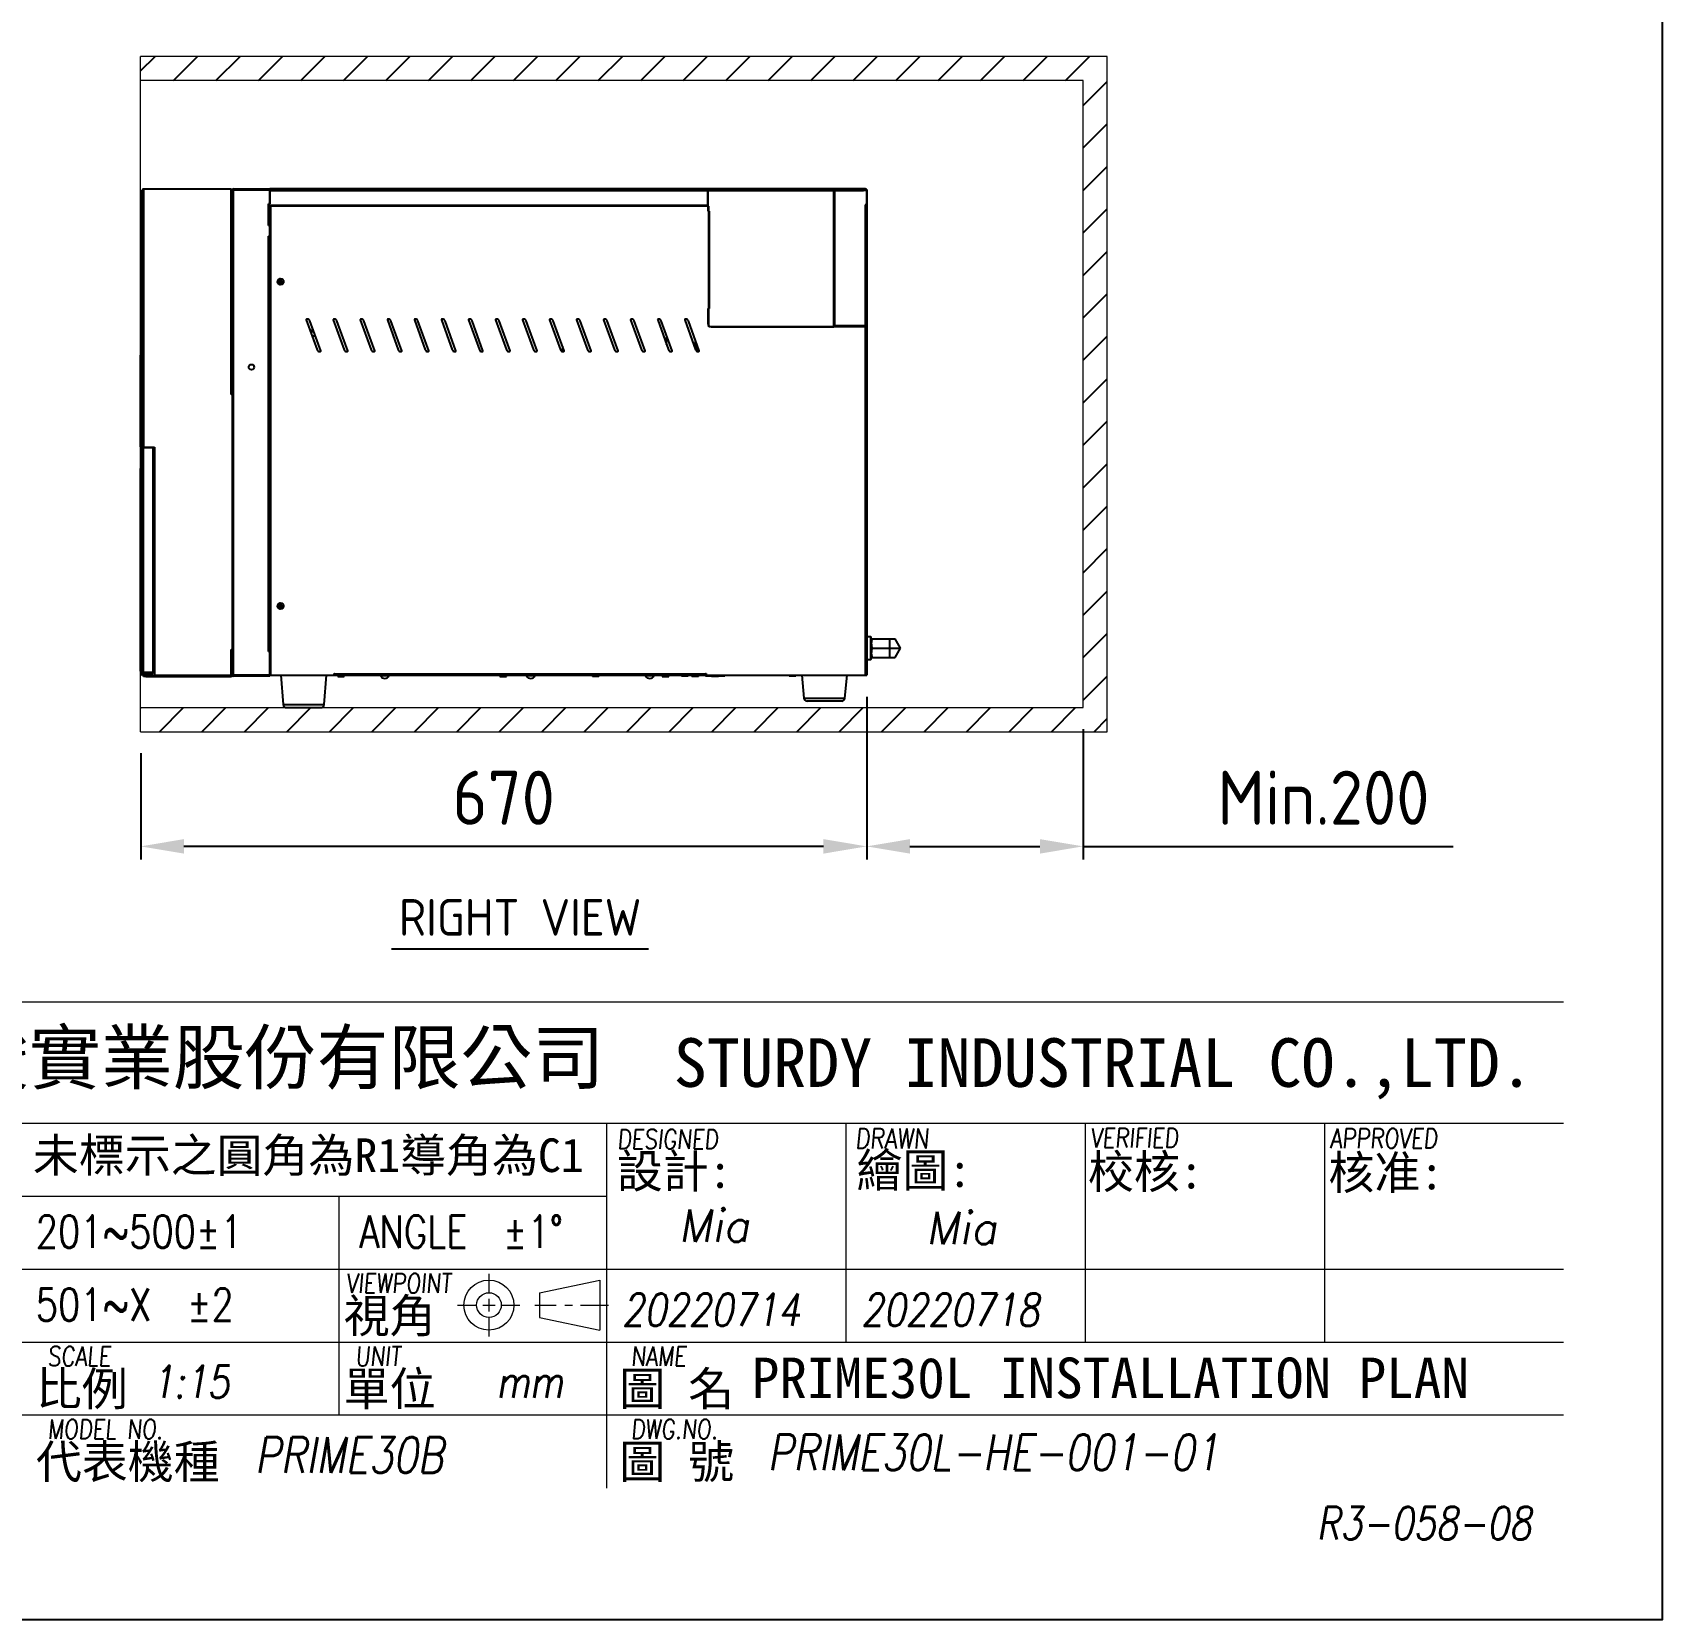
# Model space of a CAD drawing. Header units: millimetres. Extents: x 0 to 4395, y 0 to 3090.
# Drawn here: x 2888 to 4395, y 0 to 1468 of the extents above; entities that cross this region are included whole.
import ezdxf

# ---------------------------------------------------------------- set-up
doc = ezdxf.new("R2010")
doc.units = ezdxf.units.MM
doc.header["$LTSCALE"] = 10
doc.header["$PDSIZE"] = -1
doc.linetypes.add('HIDDEN', pattern=[1.905, 1.27, -0.635])
for name, color, linetype in [('D', 102, 'Continuous'), ('H', 2, 'HIDDEN'), ('T', 4, 'Continuous')]:
    doc.layers.add(name, color=color, linetype=linetype)
doc.layers.add('F', color=7, linetype='Continuous', lineweight=15)
doc.layers.add('S', color=4, linetype='Continuous', lineweight=15)
doc.styles.get("Standard").update_dxf_attribs({"font": 'KAIU.TTF'})
doc.styles.add('STU25', font='isocp2.shx')
doc.styles.add('Text', font='romans.shx', dxfattribs={"width": 0.8, "oblique": 10})
doc.dimstyles.new('STU25', dxfattribs={"dimscale": 20, "dimtxt": 2.5, "dimasz": 2, "dimexe": 0.6, "dimexo": 1, "dimgap": 1, "dimtad": 1, "dimdsep": 46, "dimtxsty": 'STU25', "dimcen": 2, "dimazin": 2, "dimtfac": 1, "dimtmove": 0, "dimatfit": 3, "dimfxl": 0, "dimtolj": 1, "dimtzin": 0, "dimarcsym": 0})

# ---------------------------------------------------------------- blocks, each defined once
blk = doc.blocks.new('*D9')
at = {"layer": 'D', "color": 0, "lineweight": -2}
for p, q in [((3659.2, 853.3), (3659.2, 703)), ((2987.8, 801.1), (2987.8, 703)), ((3619.2, 715), (3027.8, 715))]:
    blk.add_line(p, q, dxfattribs=at)
at = {"layer": 'D', "color": 0}
for points in [[(3027.8, 721.7), (3027.8, 708.3), (2987.8, 715)], [(3619.2, 708.3), (3619.2, 721.7), (3659.2, 715)]]:
    blk.add_solid(points, dxfattribs=at)
at = {"layer": 'Defpoints', "color": 0}
for p in [(3659.2, 873.3), (2987.8, 821.1), (2987.8, 715)]:
    blk.add_point(p, dxfattribs=at)
at = {"layer": 'D', "color": 0, "insert": (3323.5, 760), "char_height": 50, "attachment_point": 5, "style": 'STU25'}
blk.add_mtext('\\A1;670', dxfattribs=at)
blk = doc.blocks.new('*D10')
at = {"layer": 'D', "color": 0, "lineweight": -2}
for p, q in [((3659.2, 853.3), (3659.2, 703)), ((3859.3, 823.3), (3859.3, 703)), ((3699.2, 715), (3819.3, 715)), ((3859.3, 715), (4201.6, 715))]:
    blk.add_line(p, q, dxfattribs=at)
at = {"layer": 'D', "color": 0}
for points in [[(3699.2, 721.7), (3699.2, 708.3), (3659.2, 715)], [(3819.3, 708.3), (3819.3, 721.7), (3859.3, 715)]]:
    blk.add_solid(points, dxfattribs=at)
at = {"layer": 'Defpoints', "color": 0}
for p in [(3659.2, 873.3), (3859.3, 843.3), (3859.3, 715)]:
    blk.add_point(p, dxfattribs=at)
at = {"layer": 'D', "color": 0, "insert": (4081.6, 760), "char_height": 50, "attachment_point": 5, "style": 'STU25'}
blk.add_mtext('\\A1;Min.200', dxfattribs=at)
blk = doc.blocks.new('*D12')
at = {"layer": 'D', "color": 0, "lineweight": -2}
for p, q in [((2550.3, 1343.3), (2550.3, 1557.6)), ((2650.3, 1443.3), (2650.3, 1557.6)), ((2510.3, 1545.6), (2470.3, 1545.6)), ((2550.3, 1545.6), (2650.3, 1545.6)), ((2690.3, 1545.6), (2945.4, 1545.6))]:
    blk.add_line(p, q, dxfattribs=at)
at = {"layer": 'D', "color": 0}
for points in [[(2510.3, 1538.9), (2510.3, 1552.2), (2550.3, 1545.6)], [(2690.3, 1552.2), (2690.3, 1538.9), (2650.3, 1545.6)]]:
    blk.add_solid(points, dxfattribs=at)
at = {"layer": 'Defpoints', "color": 0}
for p in [(2650.3, 1545.6), (2650.3, 1423.3), (2550.3, 1323.3)]:
    blk.add_point(p, dxfattribs=at)
at = {"layer": 'D', "color": 0, "insert": (2837.9, 1590.6), "char_height": 50, "attachment_point": 5, "style": 'STU25'}
blk.add_mtext('\\A1;Min100', dxfattribs=at)

msp = doc.modelspace()

# ---------------------------------------------------------------- hatches: boundary and pattern name
at = {"layer": 'H', "ltscale": 5}
h = msp.add_hatch(dxfattribs=at)
h.set_pattern_fill('ANSI31', color=256, scale=222.222222, style=0)
h.set_pattern_definition([(45, (193368.104, 13543.08), (-19.641855, 19.641855), [])])
h.paths.add_polyline_path([(2987.783, 1445.54), (2987.783, 1423.32), (3859.347, 1423.32), (3859.347, 843.32), (2987.783, 843.32), (2987.783, 821.098), (3881.57, 821.098), (3881.57, 1445.54)])

# ---------------------------------------------------------------- linework, layer by layer
at = {"color": 7, "linetype": 'Continuous', "lineweight": 25}
for p, q in [((2989.058, 1320.312), (2988.058, 1320.312)), ((2988.06, 1238.268), (2988.06, 1320.312)), ((2989.058, 1320.312), (2989.068, 1320.312)), ((2989.068, 1321.322), (2989.414, 1321.322)), ((2989.068, 1320.322), (2989.068, 1321.322)), ((2989.068, 1320.322), (2989.414, 1320.322)), ((2989.068, 1238.339), (2989.068, 1320.312)), ((2989.414, 1320.312), (2989.068, 1320.312)), ((2989.414, 1323.02), (2989.414, 1321.92)), ((2990.514, 1323.02), (2989.414, 1323.02)), ((2989.414, 1321.92), (2989.414, 1085.22)), ((3071.514, 1323.02), (2990.514, 1323.02)), ((2990.514, 1323.02), (2990.514, 1084.12)), ((3071.514, 1133.02), (3071.514, 1323.02)), ((3072.614, 1322.22), (3073.714, 1322.22)), ((3072.614, 873.33), (3072.614, 1322.22)), ((3073.714, 1322.32), (3073.714, 1323.32)), ((3073.714, 1323.32), (3107.114, 1323.32)), ((3073.714, 1322.32), (3107.114, 1322.32)), ((3073.714, 873.33), (3073.714, 1322.22)), ((3107.114, 1322.22), (3073.714, 1322.22)), ((3085.673, 1322.22), (3085.676, 1322.27)), ((3085.676, 1322.27), (3085.676, 1322.32)), ((3085.676, 1322.27), (3098.867, 1322.27)), ((3098.867, 1322.27), (3106.676, 1322.27)), ((3106.676, 1322.27), (3106.714, 1322.27)), ((3106.714, 1322.27), (3107.214, 1322.27)), ((3107.114, 1323.32), (3107.114, 1322.32)), ((3107.114, 1309.32), (3107.114, 1322.22)), ((3107.114, 1311.77), (3107.156, 1311.77)), ((3657.847, 1323.07), (3107.214, 1323.07)), ((3107.214, 1321.57), (3107.214, 1309.27)), ((3107.214, 1321.57), (3656.347, 1321.57)), ((3512.346, 1308.07), (3512.346, 1321.47)), ((3512.357, 1321.56), (3512.357, 1302.57)), ((3628.857, 1195.57), (3628.857, 1321.56)), ((3628.876, 1196.58), (3628.876, 1321.56)), ((3629.583, 1196.58), (3629.583, 1321.56)), ((3659.347, 1321.57), (3656.347, 1321.57)), ((3659.334, 1321.77), (3659.334, 1321.77)), ((3659.347, 1308.27), (3659.347, 1321.57)), ((3659.347, 1321.57), (3659.347, 1321.57)), ((3659.347, 1321.57), (3659.347, 1308.27)), ((3106.014, 1289.32), (3106.014, 1309.32)), ((3107.114, 1309.32), (3106.014, 1309.32)), ((3107.114, 1289.32), (3107.114, 1309.32)), ((3107.156, 1306.917), (3107.156, 1309.105)), ((3107.156, 1306.917), (3107.156, 873.32)), ((3108.206, 873.32), (3108.206, 1307.021)), ((3513.345, 1307.02), (3108.206, 1307.02)), ((3108.559, 1308.07), (3512.346, 1308.07)), ((3512.357, 1308.07), (3512.346, 1308.07)), ((3513.407, 1302.57), (3512.357, 1302.57)), ((3513.345, 1195.609), (3513.345, 1307.02)), ((3513.407, 1302.57), (3513.407, 1212.57)), ((3657.856, 1308.32), (3657.856, 873.32)), ((3659.156, 1308.32), (3657.856, 1308.32)), ((3659.156, 1308.32), (3659.156, 873.32)), ((3659.156, 1308.32), (3659.156, 1308.32)), ((3659.156, 1306.32), (3659.156, 1297.32)), ((3659.156, 1297.32), (3659.156, 1297.32)), ((3659.156, 1297.32), (3659.156, 1267.32)), ((3659.156, 1297.32), (3659.157, 1297.32)), ((3659.157, 1308.32), (3659.157, 908.72)), ((3659.157, 1308.27), (3659.347, 1308.27)), ((3659.157, 1306.32), (3659.157, 1297.32)), ((3659.157, 1297.32), (3659.157, 1267.32)), ((3659.157, 1297.32), (3659.157, 1297.32)), ((3106.014, 1289.32), (3107.114, 1289.32)), ((3107.114, 1279.32), (3107.114, 1289.32)), ((3107.114, 1289.32), (3107.156, 1289.32)), ((3107.114, 1279.32), (3106.014, 1279.32)), ((3106.014, 895.33), (3106.014, 1279.32)), ((3107.114, 895.33), (3107.114, 1279.32)), ((3107.156, 1279.32), (3107.114, 1279.32)), ((3659.156, 1267.32), (3659.156, 1267.32)), ((3659.156, 1267.32), (3659.156, 914.32)), ((3659.156, 1267.32), (3659.157, 1267.32)), ((3659.157, 1267.32), (3659.157, 914.32)), ((3659.157, 1267.32), (3659.157, 1267.32)), ((2989.058, 1238.268), (2988.058, 1238.268)), ((2988.08, 1176.25), (2988.058, 1238.268)), ((2989.068, 1238.268), (2989.058, 1238.268)), ((2989.08, 1176.25), (2989.058, 1238.268)), ((2989.068, 1238.268), (2989.068, 1238.339)), ((2989.068, 1238.007), (2989.068, 1238.268)), ((2989.09, 1176.297), (2989.068, 1238.007)), ((3115.492, 1237.02), (3118.737, 1237.02)), ((3115.982, 1238.52), (3118.247, 1238.52)), ((3512.357, 1212.57), (3512.357, 1198.57)), ((3512.357, 1212.57), (3513.407, 1212.57)), ((3140.897, 1202.02), (3150.973, 1174.336)), ((3141.902, 1202.691), (3141.367, 1202.691)), ((3154.328, 1173.362), (3144.251, 1201.046)), ((3144.333, 1192.58), (3147.333, 1192.58)), ((3144.795, 1191.31), (3147.795, 1191.31)), ((3165.897, 1202.02), (3175.973, 1174.336)), ((3166.902, 1202.691), (3166.367, 1202.691)), ((3179.328, 1173.362), (3169.251, 1201.046)), ((3190.897, 1202.02), (3200.973, 1174.336)), ((3191.902, 1202.691), (3191.367, 1202.691)), ((3204.328, 1173.362), (3194.251, 1201.046)), ((3215.897, 1202.02), (3225.973, 1174.336)), ((3216.902, 1202.691), (3216.367, 1202.691)), ((3229.328, 1173.362), (3219.251, 1201.046)), ((3240.897, 1202.02), (3250.973, 1174.336)), ((3241.902, 1202.691), (3241.367, 1202.691)), ((3254.328, 1173.362), (3244.251, 1201.046)), ((3265.897, 1202.02), (3275.973, 1174.336)), ((3266.902, 1202.691), (3266.367, 1202.691)), ((3279.328, 1173.362), (3269.251, 1201.046)), ((3290.897, 1202.02), (3300.973, 1174.336)), ((3291.902, 1202.691), (3291.367, 1202.691)), ((3304.328, 1173.362), (3294.251, 1201.046)), ((3315.897, 1202.02), (3325.973, 1174.336)), ((3316.902, 1202.691), (3316.367, 1202.691)), ((3329.328, 1173.362), (3319.251, 1201.046)), ((3340.897, 1202.02), (3350.973, 1174.336)), ((3341.902, 1202.691), (3341.367, 1202.691)), ((3354.328, 1173.362), (3344.251, 1201.046)), ((3365.897, 1202.02), (3375.973, 1174.336)), ((3366.368, 1200.727), (3366.333, 1202.69)), ((3366.902, 1202.691), (3366.367, 1202.691)), ((3379.328, 1173.362), (3369.251, 1201.046)), ((3390.897, 1202.02), (3400.973, 1174.336)), ((3391.902, 1202.691), (3391.367, 1202.691)), ((3404.328, 1173.362), (3394.251, 1201.046)), ((3415.897, 1202.02), (3425.973, 1174.336)), ((3416.902, 1202.691), (3416.367, 1202.691)), ((3429.328, 1173.362), (3419.251, 1201.046)), ((3440.897, 1202.02), (3450.973, 1174.336)), ((3441.902, 1202.691), (3441.367, 1202.691)), ((3454.328, 1173.362), (3444.251, 1201.046)), ((3465.897, 1202.02), (3475.973, 1174.336)), ((3466.902, 1202.691), (3466.367, 1202.691)), ((3479.328, 1173.362), (3469.251, 1201.046)), ((3490.897, 1202.02), (3500.973, 1174.336)), ((3491.902, 1202.691), (3491.367, 1202.691)), ((3504.328, 1173.362), (3494.251, 1201.046)), ((3658.547, 1195.609), (3513.345, 1195.609)), ((3515.357, 1195.57), (3628.857, 1195.57)), ((3628.857, 1195.77), (3629.163, 1195.77)), ((3629.583, 1196.58), (3628.876, 1196.58)), ((3658.476, 1196.58), (3629.583, 1196.58)), ((3629.894, 1196.57), (3629.59, 1196.57)), ((3629.894, 1196.57), (3629.894, 1195.57)), ((3657.857, 1196.57), (3629.894, 1196.57)), ((3657.857, 1195.57), (3629.894, 1195.57)), ((2989.08, 1176.25), (2988.08, 1176.25)), ((3146.251, 1187.31), (3149.251, 1187.31)), ((3501.947, 1173.104), (3501.947, 1179.903)), ((2987.783, 1084.52), (2987.783, 1169.443)), ((2989.414, 1172.249), (2987.966, 1170.181)), ((2989.085, 1173.822), (2988.085, 1173.822)), ((2988.168, 1170.47), (2988.168, 1170.822)), ((2989.163, 1173.822), (2989.085, 1173.822)), ((2989.095, 1173.87), (2989.414, 1173.87)), ((2989.208, 1173.87), (2989.208, 1171.954)), ((3153.322, 1172.691), (3153.858, 1172.691)), ((3178.322, 1172.691), (3178.858, 1172.691)), ((3203.322, 1172.691), (3203.858, 1172.691)), ((3228.322, 1172.691), (3228.858, 1172.691)), ((3253.322, 1172.691), (3253.858, 1172.691)), ((3278.322, 1172.691), (3278.858, 1172.691)), ((3303.322, 1172.691), (3303.858, 1172.691)), ((3328.322, 1172.691), (3328.858, 1172.691)), ((3353.322, 1172.691), (3353.858, 1172.691)), ((3378.322, 1172.691), (3378.858, 1172.691)), ((3403.322, 1172.691), (3403.858, 1172.691)), ((3428.322, 1172.691), (3428.858, 1172.691)), ((3453.322, 1172.691), (3453.858, 1172.691)), ((3478.322, 1172.691), (3478.858, 1172.691)), ((3503.322, 1172.691), (3503.858, 1172.691)), ((2988.914, 1136.27), (2988.114, 1136.27)), ((2988.114, 1136.27), (2988.114, 1134.52)), ((2988.114, 1134.52), (2988.114, 1132.77)), ((2988.114, 1132.77), (2988.914, 1132.77)), ((2988.914, 1137.12), (2988.614, 1137.12)), ((2988.614, 1137.12), (2988.614, 1136.77)), ((2988.614, 1136.77), (2988.614, 1136.42)), ((2988.614, 1136.42), (2988.914, 1136.42)), ((2988.914, 1132.62), (2988.614, 1132.62)), ((2988.614, 1132.62), (2988.614, 1132.27)), ((2988.614, 1132.27), (2988.614, 1131.92)), ((2988.614, 1131.92), (2988.914, 1131.92)), ((2988.914, 1137.52), (2988.914, 1131.52)), ((2988.914, 1137.52), (2989.414, 1137.52)), ((2988.914, 1131.52), (2989.414, 1131.52)), ((3072.414, 1133.02), (3071.514, 1133.02)), ((3072.414, 1133.02), (3072.414, 897.02)), ((3072.614, 1133.02), (3072.414, 1133.02)), ((2989.414, 1085.22), (2989.414, 1084.12)), ((2987.718, 1084.52), (2987.718, 1064.52)), ((2987.91, 1084.52), (2987.718, 1084.52)), ((2987.91, 1084.52), (2988.91, 1084.52)), ((2987.936, 1083.649), (2987.95, 1082.392)), ((2988.936, 1083.649), (2987.936, 1083.649)), ((2987.95, 1082.392), (2988.949, 1082.392)), ((2987.975, 1081.52), (2989.227, 1081.52)), ((2988.91, 1084.52), (2989.292, 1084.52)), ((2988.949, 1082.392), (2988.936, 1083.649)), ((2989.253, 1082.392), (2989.266, 1083.649)), ((2989.414, 1084.52), (2989.292, 1084.52)), ((2989.414, 1084.12), (2990.514, 1084.12)), ((2990.514, 1084.12), (3000.514, 1084.12)), ((2990.6, 1084.12), (2990.6, 1083.51)), ((2999.499, 1083.51), (2990.6, 1083.51)), ((2999.499, 876.03), (2999.499, 1083.51)), ((3000.514, 1073.32), (2999.499, 1073.32)), ((3000.514, 1084.12), (3000.514, 873.12)), ((2987.717, 877.02), (2987.717, 1064.52)), ((2987.718, 1064.52), (2987.717, 1064.52)), ((3000.514, 1019.52), (2999.499, 1019.52)), ((3000.514, 1019.51), (2999.499, 1019.51)), ((2999.499, 1018.51), (3000.514, 1018.51)), ((3072.414, 1013.82), (3072.614, 1013.82)), ((3072.414, 983.82), (3072.614, 983.82)), ((3072.414, 938.995), (3072.614, 938.995)), ((3118.737, 937.035), (3115.545, 936.821)), ((3072.614, 926.995), (3072.414, 926.995)), ((3072.414, 915.32), (3072.614, 915.32)), ((3659.156, 914.32), (3659.156, 884.32)), ((3659.156, 914.32), (3659.156, 914.32)), ((3659.156, 914.32), (3659.157, 914.32)), ((3663.143, 908.72), (3659.156, 908.72)), ((3659.157, 914.32), (3659.157, 908.72)), ((3659.157, 914.32), (3659.157, 914.32)), ((3663.46, 888.238), (3663.46, 908.402)), ((3664.24, 907.051), (3680.409, 907.051)), ((3680.409, 907.051), (3680.409, 898.32)), ((3680.409, 907.051), (3685.45, 907.051)), ((3690.491, 898.32), (3685.45, 907.051)), ((3071.514, 873.12), (3071.514, 897.02)), ((3071.514, 897.02), (3072.414, 897.02)), ((3072.614, 901.726), (3072.414, 901.726)), ((3072.414, 897.02), (3072.614, 897.02)), ((3106.014, 895.33), (3107.114, 895.33)), ((3107.114, 873.33), (3107.114, 895.33)), ((3107.114, 895.33), (3107.156, 895.33)), ((3107.156, 894.32), (3107.114, 894.32)), ((3663.369, 904.148), (3663.333, 904.11)), ((3664.24, 898.32), (3680.409, 898.32)), ((3664.24, 889.589), (3680.409, 889.589)), ((3680.409, 898.32), (3690.491, 898.32)), ((3680.409, 898.32), (3680.409, 889.589)), ((3680.409, 889.589), (3685.45, 889.589)), ((3685.45, 889.589), (3690.491, 898.32)), ((2989.485, 875.02), (2987.749, 875.02)), ((2989.058, 874.832), (2988.058, 874.832)), ((2988.06, 874.832), (2988.06, 875.02)), ((2989.068, 874.832), (2989.058, 874.832)), ((2989.068, 874.832), (2990.514, 874.832)), ((2989.068, 874.822), (2989.068, 873.822)), ((2990.514, 874.822), (2989.068, 874.822)), ((2990.51, 875.02), (2989.485, 875.02)), ((2990.6, 875.02), (2990.51, 875.02)), ((2990.514, 875.02), (2990.514, 873.12)), ((2990.6, 876.03), (2999.499, 876.03)), ((2990.6, 876.03), (2990.6, 875.02)), ((2990.6, 875.02), (2999.483, 875.02)), ((2992.914, 875.02), (2992.914, 873.02)), ((2995.914, 873.02), (2995.914, 875.02)), ((3166.656, 874.87), (3167.156, 874.87)), ((3166.656, 873.32), (3166.656, 874.87)), ((3167.156, 874.87), (3167.156, 874.37)), ((3510.156, 874.37), (3167.156, 874.37)), ((3167.156, 874.37), (3167.156, 873.32)), ((3510.156, 874.87), (3510.656, 874.87)), ((3510.156, 874.37), (3510.156, 874.87)), ((3510.156, 874.37), (3510.156, 873.32)), ((3510.156, 874.37), (3510.156, 874.32)), ((3510.656, 874.87), (3510.656, 873.32)), ((3659.156, 887.921), (3663.143, 887.921)), ((3659.156, 884.32), (3659.156, 884.32)), ((3659.156, 884.32), (3659.156, 875.32)), ((3659.156, 884.32), (3659.157, 884.32)), ((3659.157, 887.921), (3659.157, 884.32)), ((3659.157, 887.921), (3659.157, 873.32)), ((3659.157, 884.32), (3659.157, 875.32)), ((3659.157, 884.32), (3659.157, 884.32)), ((2990.514, 873.822), (2989.068, 873.822)), ((2990.514, 873.12), (2992.914, 873.12)), ((2990.514, 872.02), (2990.514, 873.02)), ((2990.514, 873.02), (2992.514, 873.02)), ((2992.514, 872.02), (2990.514, 872.02)), ((2992.514, 873.02), (2992.514, 872.02)), ((2992.514, 873.02), (3000.514, 873.02)), ((2992.514, 872.02), (3000.514, 872.02)), ((2995.914, 873.12), (3000.514, 873.12)), ((3000.514, 873.12), (3000.514, 872.02)), ((3071.514, 873.12), (3000.514, 873.12)), ((3000.514, 872.02), (3071.514, 872.02)), ((3072.414, 873.12), (3071.514, 873.12)), ((3072.414, 872.02), (3071.514, 872.02)), ((3072.414, 873.12), (3072.414, 872.02)), ((3072.614, 873.12), (3072.414, 873.12)), ((3073.714, 873.33), (3072.614, 873.33)), ((3072.614, 873.191), (3072.614, 873.33)), ((3072.614, 873.12), (3072.614, 873.191)), ((3107.114, 873.32), (3073.624, 873.32)), ((3073.624, 873.32), (3073.624, 872.32)), ((3107.114, 872.32), (3073.624, 872.32)), ((3073.714, 873.33), (3107.114, 873.33)), ((3074.696, 873.33), (3074.857, 873.32)), ((3074.857, 873.33), (3074.857, 873.32)), ((3107.114, 872.32), (3107.114, 873.32)), ((3107.156, 873.32), (3107.114, 873.32)), ((3107.156, 873.32), (3108.206, 873.32)), ((3108.206, 873.32), (3166.656, 873.32)), ((3117.557, 873.32), (3119.599, 846.096)), ((3157.515, 846.096), (3159.557, 873.32)), ((3510.656, 873.32), (3166.656, 873.32)), ((3167.156, 873.32), (3510.156, 873.32)), ((3170.057, 873.32), (3170.057, 872.12)), ((3170.057, 872.12), (3176.057, 872.12)), ((3176.057, 872.12), (3176.057, 873.32)), ((3217.407, 872.84), (3209.708, 872.84)), ((3320.057, 873.32), (3320.057, 872.12)), ((3320.057, 872.12), (3326.057, 872.12)), ((3326.057, 872.12), (3326.057, 873.32)), ((3352.407, 872.84), (3344.708, 872.84)), ((3405.557, 873.32), (3405.557, 872.12)), ((3411.557, 872.12), (3405.557, 872.12)), ((3411.557, 872.12), (3411.557, 873.32)), ((3462.407, 872.84), (3454.708, 872.84)), ((3470.057, 873.32), (3470.057, 872.12)), ((3470.057, 872.12), (3476.057, 872.12)), ((3476.057, 872.12), (3476.057, 873.32)), ((3488.057, 873.32), (3488.057, 872.32)), ((3494.057, 872.32), (3488.057, 872.32)), ((3494.057, 872.32), (3494.057, 873.32)), ((3497.557, 873.32), (3497.557, 872.12)), ((3503.557, 872.12), (3497.557, 872.12)), ((3503.557, 872.12), (3503.557, 873.32)), ((3510.057, 873.32), (3510.057, 872.32)), ((3516.057, 872.32), (3510.057, 872.32)), ((3510.656, 873.32), (3657.856, 873.32)), ((3515.607, 873.32), (3515.607, 872.52)), ((3515.607, 872.52), (3516.117, 872.52)), ((3516.057, 872.32), (3516.057, 872.52)), ((3516.117, 873.32), (3516.117, 872.52)), ((3516.117, 872.52), (3522.117, 872.52)), ((3522.057, 872.52), (3522.057, 872.32)), ((3528.057, 872.32), (3522.057, 872.32)), ((3522.117, 872.52), (3522.117, 873.32)), ((3528.057, 872.32), (3528.057, 873.32)), ((3587.557, 873.32), (3587.557, 872.32)), ((3593.557, 872.32), (3587.557, 872.32)), ((3593.557, 872.32), (3593.557, 873.32)), ((3599.057, 873.32), (3601.052, 852.04)), ((3639.062, 852.04), (3641.057, 873.32)), ((3657.856, 873.32), (3659.156, 873.32)), ((3659.156, 873.32), (3659.156, 873.32)), ((3659.157, 873.32), (3659.156, 873.32)), ((3659.157, 873.32), (3659.157, 873.32)), ((3636.075, 849.32), (3604.039, 849.32))]:
    msp.add_line(p, q, dxfattribs=at)
at = {"color": 8, "linetype": 'Continuous', "lineweight": 25}
for p, q in [((3106.676, 1322.27), (3106.676, 1322.32)), ((3106.676, 1322.27), (3106.676, 1322.22)), ((3106.714, 1322.27), (3106.714, 1322.32)), ((3106.714, 1322.27), (3106.714, 1322.22)), ((3107.156, 1318.97), (3107.114, 1318.97)), ((3107.156, 1312.753), (3107.114, 1312.753)), ((3659.157, 1306.32), (3659.156, 1306.32)), ((2989.068, 1238.339), (2989.414, 1238.339)), ((2989.414, 1238.007), (2989.068, 1238.007)), ((3115.513, 1236.92), (3118.715, 1236.92)), ((3629.59, 1196.57), (3629.59, 1195.609)), ((2989.09, 1176.297), (2989.414, 1176.297)), ((3377.769, 1177.645), (3377.855, 1172.735)), ((3474.154, 1179.333), (3474.292, 1187.198)), ((3500.847, 1174.683), (3500.847, 1182.925)), ((2988.048, 1169.772), (2988.048, 1084.52)), ((2989.414, 1169.772), (2988.048, 1169.772)), ((2988.415, 1170.822), (2988.168, 1170.822)), ((2989.399, 1084.52), (2989.399, 1130.522)), ((2989.399, 1130.522), (2989.414, 1130.522)), ((2989.485, 875.02), (2989.485, 1084.12)), ((2990.51, 875.02), (2990.51, 1084.12)), ((2999.499, 1073.62), (3000.514, 1073.62)), ((3663.143, 887.921), (3663.143, 908.72)), ((2989.068, 874.832), (2989.068, 875.02)), ((3107.114, 874.62), (3107.156, 874.62)), ((3166.656, 874.62), (3167.156, 874.62)), ((3510.156, 874.62), (3510.656, 874.62)), ((3659.156, 875.32), (3659.157, 875.32)), ((3119.599, 846.096), (3124.201, 846.096)), ((3124.201, 846.096), (3157.515, 846.096)), ((3601.052, 852.04), (3639.062, 852.04))]:
    msp.add_line(p, q, dxfattribs=at)
at = {"color": 7, "linetype": 'Continuous', "lineweight": 25, "flags": 128}
for points in [[(3656.347, 1321.57), (3656.347, 1321.863), (3656.347, 1322.144), (3656.347, 1322.404), (3656.347, 1322.631), (3656.347, 1322.817), (3656.347, 1322.956), (3656.347, 1323.041), (3656.347, 1323.07)], [(3659.156, 1308.32), (3659.156, 1308.282), (3659.156, 1308.168), (3659.156, 1307.983), (3659.156, 1307.734), (3659.156, 1307.431), (3659.156, 1307.086), (3659.156, 1306.71), (3659.156, 1306.32)], [(3659.157, 1308.32), (3659.157, 1308.282), (3659.157, 1308.168), (3659.157, 1307.983), (3659.157, 1307.734), (3659.157, 1307.431), (3659.157, 1307.086), (3659.157, 1306.71), (3659.157, 1306.32)], [(3659.156, 875.32), (3659.156, 874.93), (3659.156, 874.555), (3659.156, 874.209), (3659.156, 873.906), (3659.156, 873.657), (3659.156, 873.472), (3659.156, 873.359), (3659.156, 873.32)], [(3659.157, 875.32), (3659.157, 874.93), (3659.157, 874.555), (3659.157, 874.209), (3659.157, 873.906), (3659.157, 873.657), (3659.157, 873.472), (3659.157, 873.359), (3659.157, 873.32)]]:
    msp.add_lwpolyline(points, dxfattribs=at)
at = {"color": 7, "linetype": 'Continuous', "lineweight": 25}
for centre, radius in [((3117.206, 1237.32), 2.75), ((3117.114, 1237.32), 1.65), ((3090.214, 1158.32), 2.5), ((3117.206, 937.32), 2.75), ((3117.114, 937.33), 1.65)]:
    msp.add_circle(centre, radius, dxfattribs=at)
for centre, radius, start, end in [((2989.068, 1320.312), 1.01, 90.001194, 179.998806), ((2989.068, 1320.312), 0.01, 90.015589, 179.899086), ((3073.714, 1322.22), 1.1, 90, 180), ((3073.714, 1322.22), 0.1, 90, 180), ((3106.714, 1322.27), 0.5, 323.130246, 0), ((3657.847, 1321.57), 1.5, 0.00043, 90), ((3657.847, 1321.57), 1.5, 0.00043, 90), ((3117.206, 1237.32), 2.75, 90, 270), ((3141.367, 1202.191), 0.5, 90, 200), ((3141.902, 1200.191), 2.5, 20, 90), ((3166.367, 1202.191), 0.5, 90, 200), ((3166.902, 1200.191), 2.5, 20, 90), ((3191.367, 1202.191), 0.5, 90, 200), ((3191.902, 1200.191), 2.5, 20, 90), ((3216.367, 1202.191), 0.5, 90, 200), ((3216.902, 1200.191), 2.5, 20, 90), ((3241.367, 1202.191), 0.5, 90, 200), ((3241.902, 1200.191), 2.5, 20, 90), ((3266.367, 1202.191), 0.5, 90, 200), ((3266.902, 1200.191), 2.5, 20, 90), ((3291.367, 1202.191), 0.5, 90, 200), ((3291.902, 1200.191), 2.5, 20, 90), ((3316.367, 1202.191), 0.5, 90, 200), ((3316.902, 1200.191), 2.5, 20, 90), ((3341.367, 1202.191), 0.5, 90, 200), ((3341.902, 1200.191), 2.5, 20, 90), ((3366.367, 1202.191), 0.5, 90, 200), ((3366.902, 1200.191), 2.5, 20, 90), ((3391.367, 1202.191), 0.5, 90, 200), ((3391.902, 1200.191), 2.5, 20, 90), ((3416.367, 1202.191), 0.5, 90, 200), ((3416.902, 1200.191), 2.5, 20, 90), ((3441.367, 1202.191), 0.5, 90, 200), ((3441.902, 1200.191), 2.5, 20, 90), ((3466.367, 1202.191), 0.5, 90, 200), ((3466.902, 1200.191), 2.5, 20, 90), ((3491.367, 1202.191), 0.5, 90, 200), ((3491.902, 1200.191), 2.5, 20, 90), ((3515.357, 1198.57), 3, 180, 270), ((3629.855, 1196.479), 0.985, 174.097909, 242.003603), ((3629.591, 1196.579), 0.00888, 171.695107, 258.632569), ((3299.356, 1175.716), 311.277, 179.901785, 180.348624), ((3293.786, 1175.709), 304.706, 179.898374, 180.354848), ((2577.218, 1171.571), 410.951, 359.895595, 0.313864), ((2772.504, 1172.283), 216.665, 359.898116, 0.407081), ((3153.322, 1175.191), 2.5, 200, 270), ((3153.858, 1173.191), 0.5, 270, 20), ((3178.322, 1175.191), 2.5, 200, 270), ((3178.858, 1173.191), 0.5, 270, 20), ((3203.322, 1175.191), 2.5, 200, 270), ((3203.858, 1173.191), 0.5, 270, 20), ((3228.322, 1175.191), 2.5, 200, 270), ((3228.858, 1173.191), 0.5, 270, 20), ((3253.322, 1175.191), 2.5, 200, 270), ((3253.858, 1173.191), 0.5, 270, 20), ((3278.322, 1175.191), 2.5, 200, 270), ((3278.858, 1173.191), 0.5, 270, 20), ((3303.322, 1175.191), 2.5, 200, 270), ((3303.858, 1173.191), 0.5, 270, 20), ((3328.322, 1175.191), 2.5, 200, 270), ((3328.858, 1173.191), 0.5, 270, 20), ((3353.322, 1175.191), 2.5, 200, 270), ((3353.858, 1173.191), 0.5, 270, 20), ((3378.322, 1175.191), 2.5, 200, 270), ((3378.858, 1173.191), 0.5, 270, 20), ((3403.322, 1175.191), 2.5, 200, 270), ((3403.858, 1173.191), 0.5, 270, 20), ((3428.322, 1175.191), 2.5, 200, 270), ((3428.858, 1173.191), 0.5, 270, 20), ((3453.322, 1175.191), 2.5, 200, 270), ((3453.858, 1173.191), 0.5, 270, 20), ((3478.322, 1175.191), 2.5, 200, 270), ((3478.858, 1173.191), 0.5, 270, 20), ((3503.322, 1175.191), 2.5, 200, 270), ((3503.858, 1173.191), 0.5, 270, 20), ((2977.975, 1083.791), 9.962, 359.18364, 4.200581), ((2997.965, 1082.251), 10.017, 179.193564, 184.182885), ((2978.92, 1083.79), 10.017, 359.193499, 4.182893), ((2998.91, 1082.25), 9.962, 179.183706, 184.200574), ((2979.292, 1082.25), 9.962, 355.799426, 0.816294), ((2999.257, 1083.79), 9.992, 175.810898, 180.81271), ((2946.807, 1083.542), 52.692, 359.965071, 0.628373), ((3117.206, 937.32), 2.75, 90, 270), ((3663.143, 908.402), 0.318, 0, 90), ((3019.884, 876.521), 32.17, 179.111435, 182.674512), ((2989.068, 874.832), 1.01, 179.999855, 270.000145), ((2989.068, 874.832), 0.01, 180.077882, 269.922118), ((2989.881, 874.832), 0.00994, 179.594304, 270.063632), ((2983.305, 875.777), 16.196, 357.320394, 0.894435), ((3663.143, 888.238), 0.317, 270, 0), ((3073.624, 873.33), 1.01, 180, 270), ((3073.624, 873.33), 0.01, 180, 270), ((3208.975, 872.52), 0.8, 23.578178, 90), ((3213.557, 874.52), 4.2, 203.578178, 336.421822), ((3218.14, 872.52), 0.8, 90, 156.421822), ((3343.975, 872.52), 0.8, 23.578178, 90), ((3348.557, 874.52), 4.2, 203.578178, 336.421822), ((3353.14, 872.52), 0.8, 90, 156.421822), ((3453.975, 872.52), 0.8, 23.578178, 90), ((3458.557, 874.52), 4.2, 203.578178, 336.421822), ((3463.14, 872.52), 0.8, 90, 156.421822), ((3122.591, 846.32), 3, 184.289153, 270), ((3154.524, 846.32), 3, 270, 355.710847), ((3604.039, 852.32), 3, 185.355825, 270), ((3636.075, 852.32), 3, 270, 354.644175)]:
    msp.add_arc(centre, radius, start, end, dxfattribs=at)
at = {"color": 8, "linetype": 'Continuous', "lineweight": 25}
msp.add_arc((3107.116, 1322.207), 0.925, 269.894388, 276.101168, dxfattribs=at)
at = {"color": 7, "linetype": 'Continuous', "lineweight": 25}
for points, knots in [([(3071.514, 1323.02), (3071.654, 1322.926), (3071.944, 1322.73), (3072.315, 1322.432), (3072.568, 1322.136), (3072.599, 1321.942), (3072.614, 1321.85)], [0, 0, 0, 0, 0.24281756, 0.50249041, 0.76221954, 1, 1, 1, 1]), ([(3107.214, 1323.07), (3107.214, 1323.048), (3107.214, 1323.003), (3107.214, 1322.656), (3107.214, 1322.16), (3107.214, 1321.767), (3107.214, 1321.57)], [0, 0, 0, 0, 0.249999353, 0.50000216, 0.749998784, 1, 1, 1, 1]), ([(3659.174, 1322.27), (3659.183, 1322.253), (3659.2, 1322.219), (3659.224, 1322.167), (3659.242, 1322.123), (3659.255, 1322.088), (3659.267, 1322.054), (3659.28, 1322.016), (3659.292, 1321.974), (3659.308, 1321.914), (3659.332, 1321.799), (3659.333, 1321.783), (3659.334, 1321.77)], [0, 0, 0, 0, 0.06612026, 0.12645907, 0.15744037, 0.18838179, 0.21974271, 0.25111574, 0.3019685, 0.35963037, 0.502303, 1, 1, 1, 1]), ([(3659.334, 1321.77), (3659.333, 1321.783), (3659.332, 1321.799), (3659.308, 1321.914), (3659.292, 1321.974), (3659.28, 1322.015), (3659.267, 1322.053), (3659.255, 1322.088), (3659.242, 1322.122), (3659.224, 1322.166), (3659.2, 1322.218), (3659.183, 1322.252), (3659.174, 1322.27)], [0, 0, 0, 0, 0.49719025, 0.63968499, 0.69734042, 0.74821505, 0.77944298, 0.81093909, 0.84209515, 0.87338607, 0.93299224, 1, 1, 1, 1]), ([(3659.347, 1313.49), (3659.347, 1313.765), (3659.347, 1314.315), (3659.347, 1315.014), (3659.347, 1315.481), (3659.347, 1315.645), (3659.347, 1315.481), (3659.347, 1315.014), (3659.347, 1314.315), (3659.347, 1313.765), (3659.347, 1313.49)], [0, 0, 0, 0, 0.125000203, 0.250000899, 0.375000019, 0.50000223, 0.624999981, 0.749999101, 0.874999797, 1, 1, 1, 1]), ([(3659.347, 1313.49), (3659.347, 1313.765), (3659.347, 1314.315), (3659.347, 1315.014), (3659.347, 1315.481), (3659.347, 1315.645), (3659.347, 1315.481), (3659.347, 1315.014), (3659.347, 1314.315), (3659.347, 1313.765), (3659.347, 1313.49)], [0, 0, 0, 0, 0.12500016, 0.24999828, 0.37500114, 0.49999884, 0.62500101, 0.75000008, 0.87500073, 1, 1, 1, 1]), ([(3659.347, 1313.49), (3659.347, 1313.765), (3659.347, 1314.315), (3659.347, 1315.014), (3659.347, 1315.481), (3659.347, 1315.645), (3659.347, 1315.481), (3659.347, 1315.014), (3659.347, 1314.315), (3659.347, 1313.765), (3659.347, 1313.49)], [0, 0, 0, 0, 0.12499994, 0.2499999, 0.37499996, 0.50000001, 0.62500003, 0.75000009, 0.87500006, 1, 1, 1, 1]), ([(3659.347, 1313.49), (3659.347, 1313.215), (3659.347, 1312.666), (3659.347, 1311.967), (3659.347, 1311.5), (3659.347, 1311.336), (3659.347, 1311.5), (3659.347, 1311.967), (3659.347, 1312.666), (3659.347, 1313.215), (3659.347, 1313.49)], [0, 0, 0, 0, 0.12499997, 0.25000137, 0.37500026, 0.49999777, 0.62499974, 0.74999863, 0.87500003, 1, 1, 1, 1]), ([(3659.347, 1313.49), (3659.347, 1313.215), (3659.347, 1312.666), (3659.347, 1311.967), (3659.347, 1311.5), (3659.347, 1311.336), (3659.347, 1311.5), (3659.347, 1311.967), (3659.347, 1312.666), (3659.347, 1313.215), (3659.347, 1313.49)], [0, 0, 0, 0, 0.12499903, 0.25000039, 0.37499923, 0.50000116, 0.62499863, 0.75000125, 0.87500008, 1, 1, 1, 1]), ([(3659.347, 1313.49), (3659.347, 1313.215), (3659.347, 1312.666), (3659.347, 1311.967), (3659.347, 1311.5), (3659.347, 1311.336), (3659.347, 1311.5), (3659.347, 1311.967), (3659.347, 1312.666), (3659.347, 1313.215), (3659.347, 1313.49)], [0, 0, 0, 0, 0.1249997, 0.25000038, 0.3750002, 0.49999999, 0.6249998, 0.74999963, 0.87500029, 1, 1, 1, 1]), ([(3107.156, 1306.667), (3107.172, 1306.696), (3107.203, 1306.755), (3107.446, 1306.843), (3107.793, 1306.932), (3108.068, 1306.991), (3108.206, 1307.02)], [0, 0, 0, 0, 0.250012628, 0.500002617, 0.749973363, 1, 1, 1, 1]), ([(3108.206, 1307.02), (3108.235, 1307.158), (3108.294, 1307.433), (3108.383, 1307.78), (3108.471, 1308.023), (3108.53, 1308.054), (3108.559, 1308.07)], [0, 0, 0, 0, 0.25001247, 0.5, 0.75000252, 1, 1, 1, 1]), ([(2988.052, 1170.303), (2988.007, 1170.232), (2987.919, 1170.092), (2987.837, 1169.866), (2987.79, 1169.652), (2987.785, 1169.513), (2987.783, 1169.443)], [0, 0, 0, 0, 0.25318398, 0.49979103, 0.74972116, 1, 1, 1, 1]), ([(2988.048, 1169.772), (2988.003, 1169.769), (2987.916, 1169.763), (2987.835, 1169.69), (2987.79, 1169.576), (2987.785, 1169.487), (2987.783, 1169.443)], [0, 0, 0, 0, 0.25317293, 0.49977524, 0.74972818, 1, 1, 1, 1]), ([(2988.052, 1170.303), (2988.03, 1170.268), (2987.985, 1170.198), (2987.961, 1170.069), (2987.983, 1169.923), (2988.026, 1169.822), (2988.048, 1169.772)], [0, 0, 0, 0, 0.25018521, 0.49999634, 0.74981534, 1, 1, 1, 1]), ([(3664.24, 907.051), (3664.022, 906.342), (3663.582, 904.912), (3663.501, 903.432), (3663.46, 902.686)], [0, 0, 0, 0, 0.49545533, 1, 1, 1, 1]), ([(3663.46, 907.051), (3663.522, 907.051), (3663.621, 907.051), (3664.07, 907.051), (3664.24, 907.051)], [0, 0, 0, 0, 0.6220768, 1, 1, 1, 1]), ([(3663.46, 902.686), (3663.461, 902.582), (3663.468, 901.799), (3663.638, 900.321), (3664.038, 898.991), (3664.24, 898.32)], [0, 0, 0, 0, 0.07009052, 0.53078563, 1, 1, 1, 1]), ([(3664.24, 898.32), (3664.022, 897.611), (3663.582, 896.18), (3663.501, 894.701), (3663.46, 893.955)], [0, 0, 0, 0, 0.49545959, 1, 1, 1, 1]), ([(3663.46, 893.955), (3663.461, 893.851), (3663.468, 893.067), (3663.638, 891.59), (3664.038, 890.26), (3664.24, 889.589)], [0, 0, 0, 0, 0.07008979, 0.53078491, 1, 1, 1, 1]), ([(3664.24, 889.589), (3664.07, 889.589), (3663.621, 889.589), (3663.522, 889.589), (3663.46, 889.589)], [0, 0, 0, 0, 0.3779232, 1, 1, 1, 1]), ([(3072.614, 873.191), (3072.598, 873.185), (3072.564, 873.173), (3072.31, 873.156), (3071.947, 873.138), (3071.658, 873.126), (3071.514, 873.12)], [0, 0, 0, 0, 0.2499895, 0.49998931, 0.75001317, 1, 1, 1, 1]), ([(3072.414, 872.525), (3072.457, 872.582), (3072.588, 872.753), (3072.604, 872.973), (3072.614, 873.12)], [0, 0, 0, 0, 0.32780581, 1, 1, 1, 1]), ([(3122.591, 843.32), (3122.665, 843.32), (3122.591, 843.32), (3123.386, 843.32), (3124.637, 843.32), (3125.869, 843.32), (3126.467, 843.32)], [0, 0, 0, 0, 0.18645204, 0.47032249, 0.74286275, 1, 1, 1, 1]), ([(3126.467, 843.32), (3127.142, 843.32), (3128.533, 843.32), (3131.149, 843.32), (3134.133, 843.32), (3137.374, 843.32), (3140.662, 843.32), (3143.797, 843.32), (3146.609, 843.32), (3149.044, 843.32), (3151.12, 843.32), (3152.823, 843.32), (3153.987, 843.32), (3154.546, 843.32), (3154.467, 843.32), (3154.446, 843.32)], [0, 0, 0, 0, 0.07532469, 0.15515902, 0.23831459, 0.32323286, 0.40815269, 0.49130608, 0.57114213, 0.64646529, 0.72178888, 0.80162449, 0.88477863, 0.96969766, 1, 1, 1, 1])]:
    msp.add_open_spline(points, degree=3, knots=knots, dxfattribs=at)
at = {"color": 8, "linetype": 'Continuous', "lineweight": 25}
msp.add_open_spline([(2989.399, 1130.522), (2989.399, 1130.814), (2989.399, 1131.146), (2989.403, 1131.479), (2989.404, 1131.52)], degree=3, knots=[0, 0, 0, 0, 0.87641799, 1, 1, 1, 1], dxfattribs=at)
at = {"layer": 'D'}
msp.add_line((3219.759, 620.114), (3457.351, 620.114), dxfattribs=at)
at = {"layer": 'Defpoints', "color": 6}
msp.add_lwpolyline([(0, 3090), (0, 0), (4395, 0), (4395, 3090)], close=True, dxfattribs=at)
at = {"layer": 'F', "color": 7}
for p, q in [((2338.66, 571.34), (4303.66, 571.34)), ((3170.33, 571.34), (4303.66, 571.34)), ((2338.66, 458.84), (4303.66, 458.84)), ((3639.91, 458.84), (3639.91, 256.34)), ((3861.16, 458.84), (3861.16, 256.34)), ((4082.41, 458.84), (4082.41, 256.34)), ((2338.66, 391.34), (3418.66, 391.34)), ((3171.16, 391.34), (3171.16, 256.34)), ((2338.66, 323.84), (4303.66, 323.84)), ((3223.66, 323.84), (4303.66, 323.84)), ((3418.66, 323.84), (4303.66, 323.84)), ((2338.66, 256.34), (4303.66, 256.34)), ((3171.16, 256.34), (3171.16, 188.84)), ((3418.66, 256.34), (3418.66, 121.34)), ((4303.66, 188.84), (2338.66, 188.84))]:
    msp.add_line(p, q, dxfattribs=at)
at = {"layer": 'F'}
msp.add_line((3418.66, 458.84), (3418.66, 256.34), dxfattribs=at)
at = {"layer": 'F', "color": 0}
for p, q in [((3309.848, 319.737), (3309.848, 302.158)), ((3356.6, 302.158), (3412.461, 313.849)), ((3356.6, 302.158), (3356.6, 279.294)), ((3412.461, 313.849), (3412.461, 267.602)), ((3280.836, 290.726), (3298.416, 290.726)), ((3304.07, 290.726), (3315.626, 290.726)), ((3309.848, 296.504), (3309.848, 284.948)), ((3321.28, 290.726), (3338.481, 290.726)), ((3352.284, 290.726), (3372.081, 290.726)), ((3380.064, 290.726), (3387.089, 290.726)), ((3394.619, 290.726), (3420.393, 290.726)), ((3309.848, 279.294), (3309.848, 261.714)), ((3356.6, 279.294), (3412.461, 267.602))]:
    msp.add_line(p, q, dxfattribs=at)
for radius in [23.124, 11.432]:
    msp.add_circle((3309.848, 290.726), radius, dxfattribs=at)
at = {"layer": 'S', "linetype": 'Continuous'}
for p, q in [((2987.717, 821.077), (2987.717, 1445.519)), ((3881.57, 1445.54), (2987.783, 1445.54)), ((3881.57, 821.098), (3881.57, 1445.54)), ((3859.347, 1423.32), (2987.717, 1423.32)), ((3859.347, 843.32), (3859.347, 1423.32)), ((2987.783, 843.32), (3859.347, 843.32)), ((2987.783, 821.098), (3881.57, 821.098))]:
    msp.add_line(p, q, dxfattribs=at)

# ---------------------------------------------------------------- texts
at = {"attachment_point": 1, "style": 'STU25'}
for s, insert, char_height in [('{\\f標楷體|b0|i0|c136|p65;新駿實業股份有限公司}', (2751.542, 544.31), 48.75), ('{\\f標楷體|b0|i0|c136|p65;STURDY\\H0.9667x; \\H1.034x;INDUSTRIAL CO.,LTD.}', (3480.745, 537.56), 45)]:
    msp.add_mtext(s, dxfattribs=dict(at, insert=insert, char_height=char_height))
at = {"layer": 'D', "color": 4}
msp.add_text('PRIME30L INSTALLATION PLAN', height=37.5, dxfattribs=at).set_placement((3552.857, 204.664))
at = {"layer": 'D', "color": 11, "insert": (3226.587, 666.358), "char_height": 34, "attachment_point": 1}
msp.add_mtext('{\\Fisocp2.shx;RIGHT VIEW}', dxfattribs=at)
at = {"layer": 'F', "color": 1, "lineweight": 15, "style": 'Text', "oblique": 5, "width": 0.8}
for s, height, p in [('DESIGNED', 18, (3428.517, 435.18)), ('DRAWN', 18.6817, (3648.498, 435.514)), ('VERIFIED', 18, (3865.811, 436.35)), ('APPROVED', 18, (4087.503, 435.934)), ('VIEWPOINT', 18, (3177.43, 301.953)), ('SCALE', 18, (2901.575, 234.453)), ('UNIT', 18, (3186.257, 234.453)), ('NAME', 18, (3441.159, 234.453)), ('MODEL NO.', 18, (2901.575, 166.953)), ('DWG.NO.', 18, (3441.159, 166.953))]:
    msp.add_text(s, height=height, dxfattribs=at).set_placement(p)
at = {"layer": 'F', "lineweight": -3}
for s, height, p in [('未標示之圓角為R1導角為C1', 31.13616, (2888.103, 413.77)), ('設計:', 31.1362, (3428.091, 399.099)), ('繪圖:', 31.1362, (3649.746, 399.954)), ('校核:', 31.1362, (3863.794, 398.625)), ('核准:', 31.1362, (4086.179, 397.791)), ('視角', 31.1362, (3175.584, 265.341)), ('比例', 31.1362, (2890.902, 197.841)), ('單位', 31.1362, (3175.584, 197.841)), ('圖 名', 31.1362, (3430.486, 197.841)), ('代表機種', 31.1362, (2890.902, 130.341)), ('圖 號', 31.1362, (3430.486, 130.341))]:
    msp.add_text(s, height=height, dxfattribs=at).set_placement(p)
at = {"layer": 'F', "lineweight": 20, "style": 'Text', "width": 0.8}
for s, p in [('201~500±1', (2890.784, 343.674)), ('ANGLE  ±1%%D', (3190.14, 343.674)), ('501~X  ±2', (2890.784, 276.174))]:
    msp.add_text(s, height=30, dxfattribs=at).set_placement(p)
at = {"layer": 'T', "lineweight": 20, "style": 'Text', "oblique": 10}
for p in [(3485.277, 349.208), (3714.061, 347.061)]:
    msp.add_text('Mia', height=30, dxfattribs=at).set_placement(p)
at = {"layer": 'T', "lineweight": 20, "style": 'Text', "oblique": 10, "width": 0.8}
for s, height, p in [('20220714', 30, (3432.942, 271.403)), ('20220718', 30, (3654.192, 271.403)), ('1:15', 30, (2997.84, 204.791)), ('mm', 30, (3316.712, 204.876)), ('PRIME30B', 33, (3093.493, 135.59)), ('PRIME30L-HE-001-01', 33, (3567.508, 138.06))]:
    msp.add_text(s, height=height, dxfattribs=at).set_placement(p)
at = {"layer": 'T', "linetype": 'Continuous', "lineweight": 20, "insert": (4075.277, 104.008), "char_height": 30, "attachment_point": 1, "style": 'Text'}
msp.add_mtext('R3-058-08', dxfattribs=at)

# ---------------------------------------------------------------- dimensions: what is measured, and where the dimension line sits
at = {"layer": 'D'}
dim = msp.add_linear_dim(base=(2650.341, 1545.555), p1=(2550.341, 1323.32), p2=(2650.341, 1423.32), text='Min<>', dimstyle='STU25', dxfattribs=at)
dim.commit()
dim.dimension.update_dxf_attribs({"geometry": '*D12', "text_midpoint": (2837.861, 1545.555), "dimtype": 160})
dim = msp.add_linear_dim(base=(2987.783, 715.013), p1=(3659.157, 873.32), p2=(2987.783, 821.098), text='670', dimstyle='STU25', override={"dimdec": 0, "dimtxsty": 'STU25'}, dxfattribs=at)
dim.commit()
dim.dimension.update_dxf_attribs({"geometry": '*D9', "text_midpoint": (3323.47, 760.013)})
dim = msp.add_linear_dim(base=(3859.347, 715.013), p1=(3659.156, 873.32), p2=(3859.347, 843.32), text='Min.<>', dimstyle='STU25', override={"dimdec": 0}, dxfattribs=at)
dim.commit()
dim.dimension.update_dxf_attribs({"geometry": '*D10', "text_midpoint": (4081.571, 715.013), "dimtype": 160})

doc.saveas('drawing.dxf')
